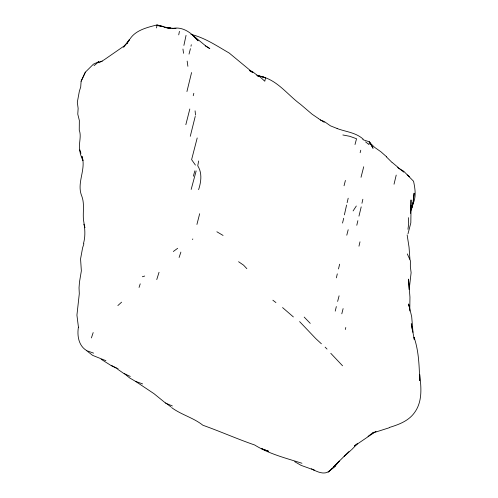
<?xml version="1.0" encoding="UTF-8"?>
<svg xmlns="http://www.w3.org/2000/svg" width="498" height="498" viewBox="0 0 498 498"><rect width="100%" height="100%" fill="white"/><g stroke="black" fill="none" stroke-linecap="round" stroke-linejoin="round"><path stroke-width="0.75" d="M411.024 209.863L411.024 199.922L410.607 213.405M419.665 380.379C419.223 365.906 418.812 351.109 414.075 337.32L414.243 339.431M419.702 380.435L419.696 374.459C421.233 387.351 422.678 401.475 414.498 412.637C408.509 421.053 398.711 424.595 389.318 427.483M79.25 130.289L79.35 120.472L77.775 114.142L78.136 108.383L77.315 102.271L79.369 91.146L80.701 87.026L81.112 81.28L85.37 72.16L93.437 64.155L98.946 61.628L99.027 62.804L104.325 59.698L123.977 46.09L127.401 42.585M410.613 211.905L411.08 205.375L410.825 222.899L407.987 233.799M407.962 229.279L408.69 223.627L408.329 217.657M169.793 28.112L157.001 25.398L163.954 26.68L157.075 24.9L156.528 27.919M186.053 35.389L183.893 45.399M83.471 243.528C85.7 235.828 84.878 227.829 83.502 220.066C82.68 212.086 84.741 203.775 81.778 196.094C76.3 183.015 86.26 169.843 82.083 156.478L82.936 160.593M178.72 34.866L179.442 31.355M190.995 46.227L191.3 44.733M412.836 202.655L411.585 208.668L410.707 210.61M413.153 201.148L414.093 193.168L413.247 203.296L411.585 208.668L412.798 204.522L413.62 198.895L413.247 203.296C416.384 196.112 415.046 188.636 413.577 181.284L403.785 171.287L398.089 167.845M257.522 76.02L258.923 76.561L258.742 75.715L265.559 77.688L264.799 81.224L258.742 75.715L256.694 75.154M78.398 327.205C77.034 335.515 78.547 345.618 86.397 350.418M344.386 214.862L346.589 205.039M361.953 203.271L362.855 199.25M336.38 277.847L337.302 273.85M356.792 225.264L357.875 220.695M195.228 116.408L190.273 136.303M394.03 184.21L396.215 175.097M358.971 246.18L359.992 241.816M345.319 329.502L345.793 327.485M347.137 202.667L348.189 198.216M335.235 311.126L336.337 306.55M358.958 216.151L361.206 206.863M191.574 72.54L186.931 91.551M193.236 95.716L193.822 93.294M198.646 160.966L197.75 165.784C202.344 173.099 201.136 181.882 198.602 189.67M338.484 268.951L339.642 264.201M342.531 223.067L343.713 218.249M360.141 152.718L360.764 150.215M197.202 137.958L191.612 159.628L195.415 165.099M199.673 213.729L196.922 224.442M189.825 108.994L185.835 124.687M196.156 170.939L191.17 189.427M363.714 166.762L361.025 177.3M341.796 313.802L343.116 308.598M344.043 185.766L345.413 180.432M189.022 54.108L190.423 48.698M346.782 235.199L348.195 229.734M337.625 301.433L339.094 295.818M355.006 144.532L356.537 138.743L349.882 136.328L342.854 134.964M193.324 176.217L194.886 170.808M156.758 279.571L159.043 272.269M192.583 239.613L192.801 238.928M83.913 243.765L82.612 247.78L80.564 258.91L81.355 270.881L79.481 282.061L79.033 287.794L79.3 293.739L76.922 315.153L78.454 327.335M139.054 287.446L140.224 283.835M91.395 337.924L93.182 332.558M179.099 257.485L180.886 252.1M85.37 72.16L81.112 81.28M365.551 141.874L368.968 144.557L369.454 141.843L373.008 148.167L369.454 141.843L363.384 139.857M129.443 39.354L126.729 43.749L129.735 39.33M353.101 210.922L356.325 206.004M130.078 38.863C135.842 30.029 147.427 27.402 157.075 24.9M123.61 47.341L129.057 40.263M351.694 449.626L357.483 443.718M328.387 472.017L335.266 465.979L339.263 461.073L333.548 466.831L348.911 451.599M344.137 456.423L351.246 449.993M117.858 305.573L121.599 302.168M362.712 139.633L363.223 139.185C355.877 132.468 345.948 131.864 337.096 128.521M356.761 444.004L354.501 445.947L376.04 431.318M314.026 470.131C318.639 472.372 324.939 474.899 329.377 470.952M331.145 469.465L335.266 465.979L328.201 471.948M93.998 65.68L98.897 61.671M368.028 436.397L372.255 433.192M173.323 251.502L177.649 248.309M374.191 432.102L372.317 433.148L389.094 427.801M397.46 167.459L397.914 167.241L392.144 162.423M142.328 276.751L144.719 276.048M100.005 61.578L102.246 61.316M171.841 28.629C182.368 25.877 191.898 32.992 198.092 40.83L192.184 34.81L205.5 45.729L209.82 48.599L205.232 45.847M170.733 28.131L164.222 27.415L175.993 28.616M170.733 28.125L164.216 27.346L169.133 28.143M265.559 77.688L259.315 76.138C276.683 79.045 287.097 94.52 300.468 104.294L312.122 114.223L318.16 118.337M190.896 34.35C204.865 37.692 216.916 45.972 229.205 53.037L252.841 72.596L249.566 70.685M301.956 463.258C285.815 458.098 269.15 453.989 254.652 444.988C237.222 438.975 220.396 431.492 203.041 425.298L202.786 425.168C193.305 417.648 181.172 414.747 171.536 407.526M314.412 470.168L301.022 465.337L294.648 461.652M105.893 360.683L92.622 355.367L86.534 350.604L93.599 353.144M135.923 381.505L142.615 383.921M262.004 448.841L268.646 451.294L261.78 448.742M320.27 119.974L324.26 121.518L330.467 125.845L337.102 128.49M172.339 405.945L165.722 403.206L153.95 393.644L135.674 381.443L129.536 377.864L124.201 373.45M118.063 368.682L111.49 365.806L101.156 359.27M130.302 376.438L123.759 373.456L117.547 369.149M249.548 70.343L252.81 71.911L258.923 76.561M311.455 468.786L313.97 470.093M111.34 365.339L116.482 368.283M216.867 231.763L223.073 235.448M318.427 118.592L324.266 122.334M238.579 261.718L243.609 265.191L246.84 268.659M374.907 147.551L380.902 151.772L386.629 156.814M165.616 402.894L170.814 406.804M293.372 316.933L282.565 307.571M272.867 300.213L275.936 302.572M407.215 174.904L409.586 176.79M398.288 167.77L403.722 172.134M321.391 343.788L315.738 338.559L299.609 321.602M342.562 365.793L330.79 353.312M369.298 142.142L374.471 147.24M386.361 156.826L391.864 162.298M325.113 347.137L327.03 349.073M304.185 317.083L310.254 323.37M407.289 253.905L410.383 260.684L410.346 266.542L411.118 272.636L409.157 289.655L408.509 279.092L409.954 297.119L409.767 310.995M79.487 130.737C81.871 138.257 77.184 146.057 80.981 153.291M82.805 160.561L80.408 154.131L79.705 149.91M83.851 224.193L85.002 227.711M412.406 330.249L411.273 323.688L414.243 339.325M182.953 49.028L183.557 53.292M187.155 61.086L187.883 66.302M408.889 306.251L408.64 303.954L411.69 316.722L412.998 332.371M407.134 234.907L409.045 247.201L409.922 259.19M195.091 110.849L195.533 115.125"/></g></svg>
